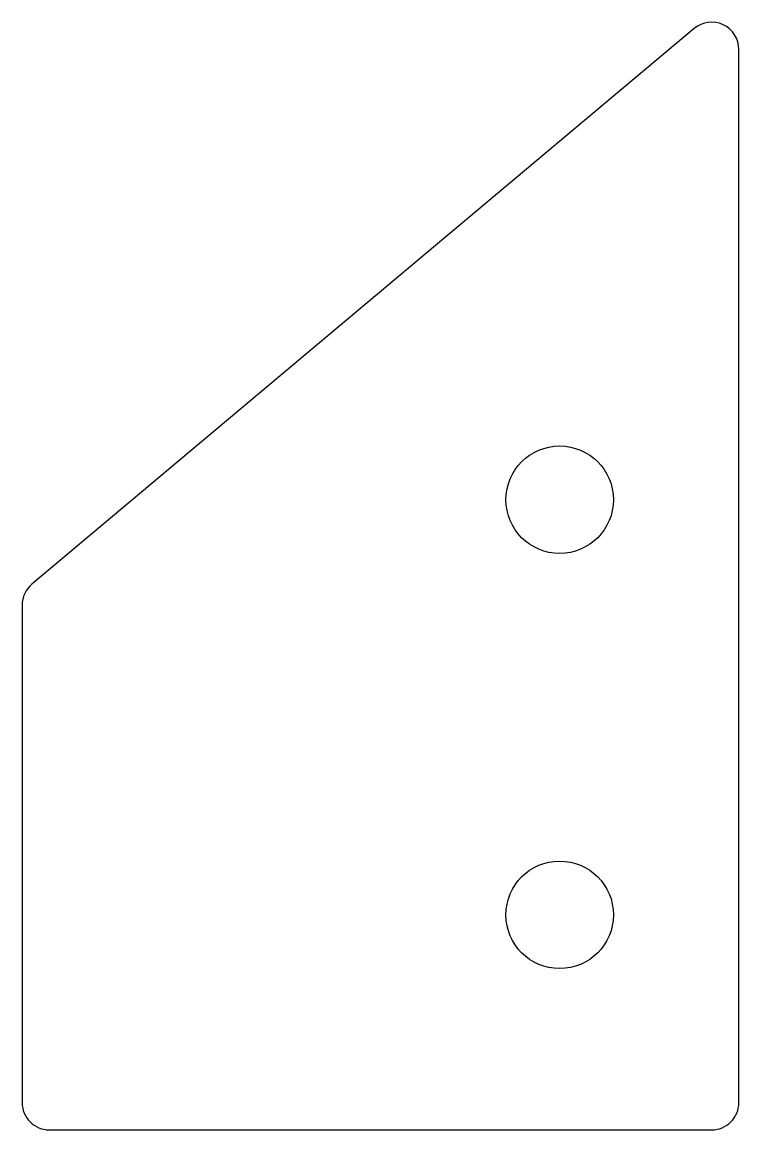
# Model space of a CAD drawing. Header units: inches. Extents: x -3 to -2, y -0.09 to 1.46.
import ezdxf

# ---------------------------------------------------------------- set-up
doc = ezdxf.new("R2010")
doc.units = ezdxf.units.IN
doc.layers.get('0').update_dxf_attribs({"linetype": 'CONTINUOUS'})

msp = doc.modelspace()

# ---------------------------------------------------------------- linework, layer by layer
msp.add_lwpolyline([(-2.0379, -0.0891, 0.414214), (-2, -0.0512), (-2, 1.4186, 0.63707), (-2.0623, 1.4477), (-2.9864, 0.6723, 0.221695), (-3, 0.6432), (-3, -0.0512, 0.414214), (-2.9621, -0.0891)], format="xyb", close=True)
for centre in [(-2.25, 0.7902), (-2.25, 0.2109)]:
    msp.add_circle(centre, 0.075)

doc.saveas('drawing.dxf')
